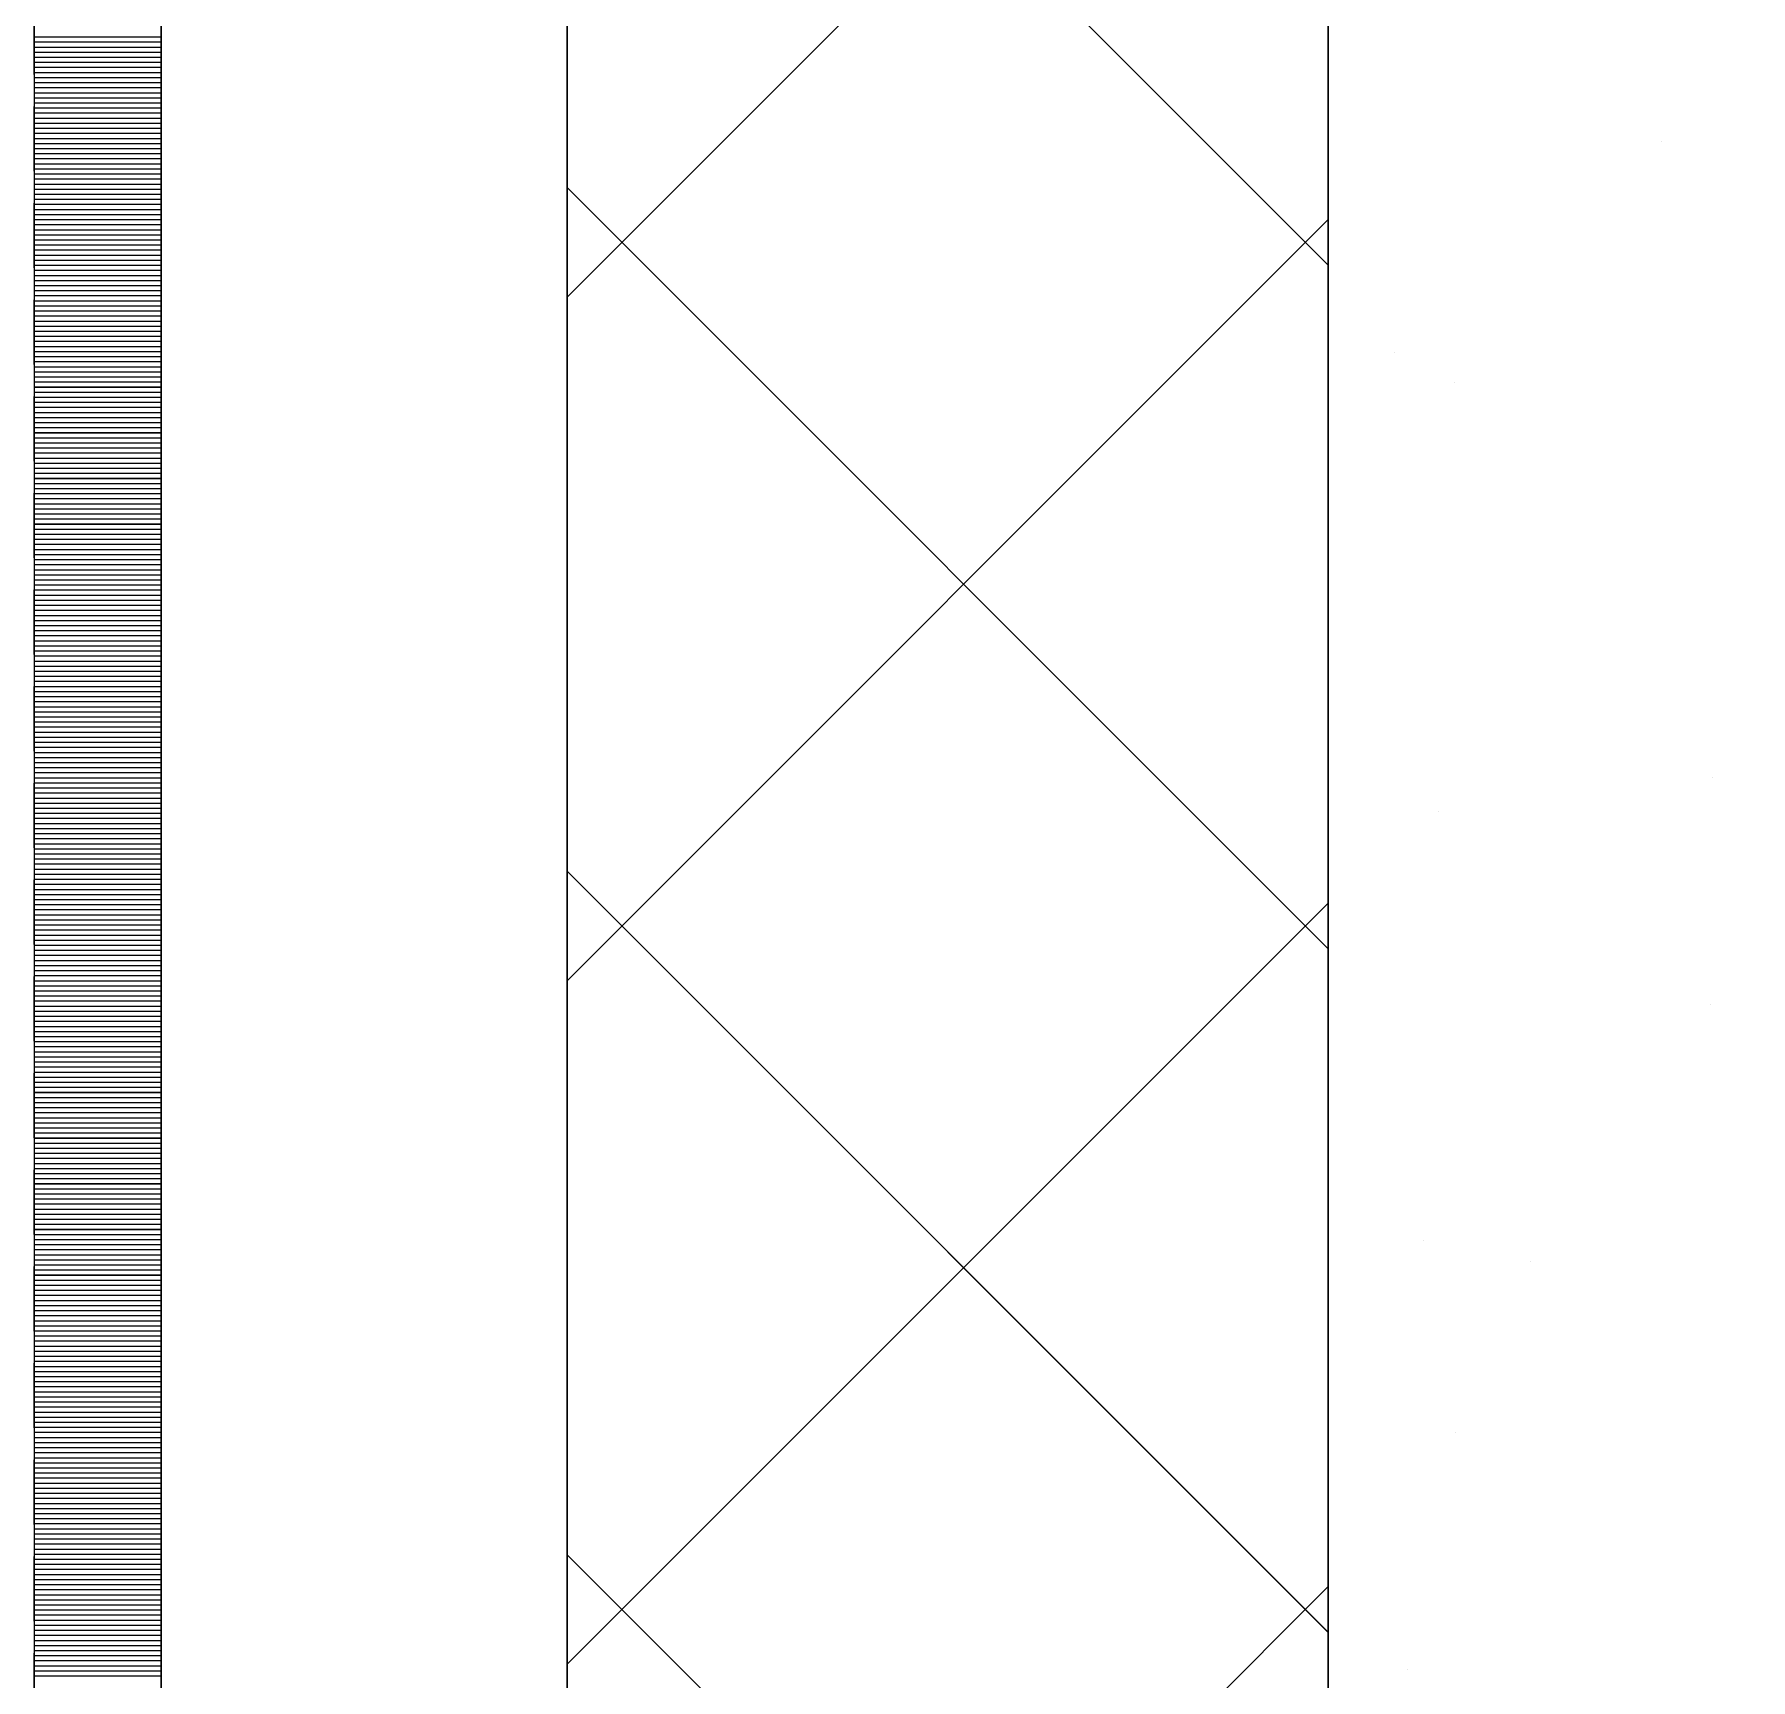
# Model space of a CAD drawing. Header units: millimetres. Extents: x 470010 to 1231400, y -134005 to 421770.
# Drawn here: x 806167.7 to 806505.9, y 173013.3 to 173337.5 of the extents above; entities that cross this region are included whole.
import ezdxf
from ezdxf.enums import TextEntityAlignment as Align

# ---------------------------------------------------------------- set-up
doc = ezdxf.new("R2010")
doc.units = ezdxf.units.MM
doc.linetypes.add('DASHED', pattern=[19.05, 12.7, -6.35])
doc.layers.get('Defpoints').update_dxf_attribs({"color": 140})
doc.layers.add('АР_Делит', color=120, linetype='Continuous', lineweight=0, plot=False)
for name, color, linetype, lineweight in [('АР_Стены ПЕНОблок', 52, 'Continuous', 20), ('АР_Тонкая', 254, 'Continuous', 5), ('АР_Утеплитель', 31, 'Continuous', 0), ('АР_Штриховка', 8, 'Continuous', 0)]:
    doc.layers.add(name, color=color, linetype=linetype, lineweight=lineweight)
doc.layers.add('РД_Оси_100', color=7, linetype='Continuous', lineweight=0, true_color=0x525252)
doc.styles.add('style1', font='ARIALN.TTF')

# ---------------------------------------------------------------- blocks, each defined once
blk = doc.blocks.new('СОШ_2200_АР_ОСИ_М100_28.05.24')
at = {"layer": 'АР_Делит', "color": 251, "linetype": 'DASHED', "true_color": 0x636466}
blk.add_lwpolyline([(114955, 135155), (114955, -355), (93595.036, -355), (93595.036, 13855), (94145, 13855), (94145, 68320), (66055, 68320), (66055, 13857.73), (83455, 13857.73), (83455, -355), (45245, -355), (45245, 13145), (44695, 13145), (44695, 26755), (45245, 26755), (45245, 68320), (20455, 68320), (20455, 26755), (27955, 26755), (27955, 13145), (-355, 13145), (-355, 100855)], dxfattribs=at)
blk = doc.blocks.new('A$C9108343f')
at = {"layer": 'АР_Стены ПЕНОблок', "color": 18, "linetype": 'Continuous', "lineweight": 20, "true_color": 0x000000}
blk.add_line((140704.09, 313879.49), (140704.09, 237679.49), dxfattribs=at)
at = {"layer": 'АР_Тонкая', "color": 18, "linetype": 'Continuous', "lineweight": 5, "true_color": 0x000000}
for p, q in [((140449.09, 313879.49), (140449.09, 237679.49)), ((140474.09, 313879.49), (140474.09, 237679.49)), ((140474.09, 237679.49), (140474.09, 313879.49)), ((140554.09, 237679.49), (140554.09, 313879.49))]:
    blk.add_line(p, q, dxfattribs=at)
at = {"layer": 'АР_Утеплитель', "color": 18, "linetype": 'Continuous', "lineweight": 0, "true_color": 0x000000}
for p, q in [((140554.09, 313879.49), (140554.09, 237679.49)), ((140704.09, 237679.49), (140704.09, 313879.49))]:
    blk.add_line(p, q, dxfattribs=at)
at = {"layer": 'АР_Штриховка', "color": 18, "linetype": 'Continuous', "lineweight": 0, "true_color": 0x000000}
for p, q in [((140704.09, 273658.23), (140554.09, 273808.23)), ((140554.09, 273651.94), (140704.09, 273801.94)), ((140449.09, 273703.24), (140474.09, 273703.24)), ((140449.09, 273702.24), (140474.09, 273702.24)), ((140449.09, 273701.24), (140474.09, 273701.24)), ((140449.09, 273700.24), (140474.09, 273700.24)), ((140449.09, 273699.24), (140474.09, 273699.24)), ((140449.09, 273698.24), (140474.09, 273698.24)), ((140449.09, 273697.24), (140474.09, 273697.24)), ((140449.09, 273696.24), (140474.09, 273696.24)), ((140449.09, 273695.24), (140474.09, 273695.24)), ((140449.09, 273694.24), (140474.09, 273694.24)), ((140449.09, 273693.24), (140474.09, 273693.24)), ((140449.09, 273692.24), (140474.09, 273692.24)), ((140449.09, 273691.24), (140474.09, 273691.24)), ((140449.09, 273690.24), (140474.09, 273690.24)), ((140449.09, 273689.24), (140474.09, 273689.24)), ((140449.09, 273688.24), (140474.09, 273688.24)), ((140449.09, 273687.24), (140474.09, 273687.24)), ((140449.09, 273686.24), (140474.09, 273686.24)), ((140449.09, 273685.24), (140474.09, 273685.24)), ((140449.09, 273684.24), (140474.09, 273684.24)), ((140449.09, 273683.24), (140474.09, 273683.24)), ((140769.72, 273682.71), (140769.72, 273682.71)), ((140449.09, 273682.24), (140474.09, 273682.24)), ((140449.09, 273681.24), (140474.09, 273681.24)), ((140449.09, 273680.24), (140474.09, 273680.24)), ((140449.09, 273679.24), (140474.09, 273679.24)), ((140449.09, 273678.24), (140474.09, 273678.24)), ((140449.09, 273677.24), (140474.09, 273677.24)), ((140449.09, 273676.24), (140474.09, 273676.24)), ((140449.09, 273675.24), (140474.09, 273675.24)), ((140449.09, 273674.24), (140474.09, 273674.24)), ((140449.09, 273673.24), (140474.09, 273673.24)), ((140704.09, 273523.53), (140554.09, 273673.53)), ((140449.09, 273672.24), (140474.09, 273672.24)), ((140449.09, 273671.24), (140474.09, 273671.24)), ((140449.09, 273670.24), (140474.09, 273670.24)), ((140449.09, 273669.24), (140474.09, 273669.24)), ((140449.09, 273668.24), (140474.09, 273668.24)), ((140449.09, 273667.24), (140474.09, 273667.24)), ((140449.09, 273666.24), (140474.09, 273666.24)), ((140554.09, 273517.24), (140704.09, 273667.24)), ((140449.09, 273665.24), (140474.09, 273665.24)), ((140449.09, 273664.24), (140474.09, 273664.24)), ((140449.09, 273663.24), (140474.09, 273663.24)), ((140449.09, 273662.24), (140474.09, 273662.24)), ((140449.09, 273661.24), (140474.09, 273661.24)), ((140449.09, 273660.24), (140474.09, 273660.24)), ((140449.09, 273659.24), (140474.09, 273659.24)), ((140449.09, 273658.24), (140474.09, 273658.24)), ((140449.09, 273657.24), (140474.09, 273657.24)), ((140449.09, 273656.24), (140474.09, 273656.24)), ((140449.09, 273655.24), (140474.09, 273655.24)), ((140449.09, 273654.24), (140474.09, 273654.24)), ((140449.09, 273653.24), (140474.09, 273653.24)), ((140449.09, 273652.24), (140474.09, 273652.24)), ((140449.09, 273651.24), (140474.09, 273651.24)), ((140449.09, 273650.24), (140474.09, 273650.24)), ((140449.09, 273649.24), (140474.09, 273649.24)), ((140449.09, 273648.24), (140474.09, 273648.24)), ((140449.09, 273647.24), (140474.09, 273647.24)), ((140449.09, 273646.24), (140474.09, 273646.24)), ((140449.09, 273645.24), (140474.09, 273645.24)), ((140449.09, 273644.24), (140474.09, 273644.24)), ((140449.09, 273643.24), (140474.09, 273643.24)), ((140449.09, 273642.24), (140474.09, 273642.24)), ((140449.09, 273641.24), (140474.09, 273641.24)), ((140449.09, 273640.24), (140474.09, 273640.24)), ((140449.09, 273639.24), (140474.09, 273639.24)), ((140717.22, 273641.11), (140717.22, 273641.11)), ((140449.09, 273638.24), (140474.09, 273638.24)), ((140449.09, 273637.24), (140474.09, 273637.24)), ((140449.09, 273636.24), (140474.09, 273636.24)), ((140449.09, 273635.24), (140474.09, 273635.24)), ((140449.09, 273634.24), (140474.09, 273634.24)), ((140449.09, 273633.24), (140474.09, 273633.24)), ((140449.09, 273632.24), (140474.09, 273632.24)), ((140728.95, 273635.1), (140728.95, 273635.1)), ((140449.09, 273631.24), (140474.09, 273631.24)), ((140449.09, 273630.24), (140474.09, 273630.24)), ((140449.09, 273629.24), (140474.09, 273629.24)), ((140449.09, 273628.24), (140474.09, 273628.24)), ((140449.09, 273627.24), (140474.09, 273627.24)), ((140449.09, 273626.24), (140474.09, 273626.24)), ((140449.09, 273625.24), (140474.09, 273625.24)), ((140449.09, 273624.24), (140474.09, 273624.24)), ((140449.09, 273623.24), (140474.09, 273623.24)), ((140449.09, 273622.24), (140474.09, 273622.24)), ((140449.09, 273621.24), (140474.09, 273621.24)), ((140449.09, 273620.24), (140474.09, 273620.24)), ((140449.09, 273619.24), (140474.09, 273619.24)), ((140449.09, 273618.24), (140474.09, 273618.24)), ((140449.09, 273617.24), (140474.09, 273617.24)), ((140449.09, 273616.24), (140474.09, 273616.24)), ((140449.09, 273615.24), (140474.09, 273615.24)), ((140449.09, 273614.24), (140474.09, 273614.24)), ((140449.09, 273613.24), (140474.09, 273613.24)), ((140449.09, 273612.24), (140474.09, 273612.24)), ((140449.09, 273611.24), (140474.09, 273611.24)), ((140449.09, 273610.24), (140474.09, 273610.24)), ((140449.09, 273609.24), (140474.09, 273609.24)), ((140449.09, 273608.24), (140474.09, 273608.24)), ((140449.09, 273607.24), (140474.09, 273607.24)), ((140449.09, 273606.24), (140474.09, 273606.24)), ((140449.09, 273605.24), (140474.09, 273605.24)), ((140449.09, 273604.24), (140474.09, 273604.24)), ((140449.09, 273603.24), (140474.09, 273603.24)), ((140449.09, 273602.24), (140474.09, 273602.24)), ((140449.09, 273601.24), (140474.09, 273601.24)), ((140449.09, 273600.24), (140474.09, 273600.24)), ((140449.09, 273599.24), (140474.09, 273599.24)), ((140449.09, 273598.24), (140474.09, 273598.24)), ((140449.09, 273597.24), (140474.09, 273597.24)), ((140449.09, 273596.24), (140474.09, 273596.24)), ((140449.09, 273595.24), (140474.09, 273595.24)), ((140449.09, 273594.24), (140474.09, 273594.24)), ((140449.09, 273593.24), (140474.09, 273593.24)), ((140449.09, 273592.24), (140474.09, 273592.24)), ((140449.09, 273591.24), (140474.09, 273591.24)), ((140449.09, 273590.24), (140474.09, 273590.24)), ((140449.09, 273589.24), (140474.09, 273589.24)), ((140449.09, 273588.24), (140474.09, 273588.24)), ((140449.09, 273587.24), (140474.09, 273587.24)), ((140449.09, 273586.24), (140474.09, 273586.24)), ((140449.09, 273585.24), (140474.09, 273585.24)), ((140449.09, 273584.24), (140474.09, 273584.24)), ((140449.09, 273583.24), (140474.09, 273583.24)), ((140449.09, 273582.24), (140474.09, 273582.24)), ((140449.09, 273581.24), (140474.09, 273581.24)), ((140449.09, 273580.24), (140474.09, 273580.24)), ((140449.09, 273579.24), (140474.09, 273579.24)), ((140449.09, 273578.24), (140474.09, 273578.24)), ((140449.09, 273577.24), (140474.09, 273577.24)), ((140449.09, 273576.24), (140474.09, 273576.24)), ((140449.09, 273575.24), (140474.09, 273575.24)), ((140449.09, 273574.24), (140474.09, 273574.24)), ((140449.09, 273573.24), (140474.09, 273573.24)), ((140449.09, 273572.24), (140474.09, 273572.24)), ((140449.09, 273571.24), (140474.09, 273571.24)), ((140449.09, 273570.24), (140474.09, 273570.24)), ((140449.09, 273569.24), (140474.09, 273569.24)), ((140449.09, 273568.24), (140474.09, 273568.24)), ((140449.09, 273567.24), (140474.09, 273567.24)), ((140449.09, 273566.24), (140474.09, 273566.24)), ((140449.09, 273565.24), (140474.09, 273565.24)), ((140449.09, 273564.24), (140474.09, 273564.24)), ((140449.09, 273563.24), (140474.09, 273563.24)), ((140449.09, 273562.24), (140474.09, 273562.24)), ((140449.09, 273561.24), (140474.09, 273561.24)), ((140449.09, 273560.24), (140474.09, 273560.24)), ((140449.09, 273559.24), (140474.09, 273559.24)), ((140449.09, 273558.24), (140474.09, 273558.24)), ((140449.09, 273557.24), (140474.09, 273557.24)), ((140449.09, 273556.24), (140474.09, 273556.24)), ((140449.09, 273555.24), (140474.09, 273555.24)), ((140449.09, 273554.24), (140474.09, 273554.24)), ((140779.74, 273557.38), (140779.74, 273557.38)), ((140449.09, 273553.24), (140474.09, 273553.24)), ((140449.09, 273552.24), (140474.09, 273552.24)), ((140449.09, 273551.24), (140474.09, 273551.24)), ((140449.09, 273550.24), (140474.09, 273550.24)), ((140449.09, 273549.24), (140474.09, 273549.24)), ((140449.09, 273548.24), (140474.09, 273548.24)), ((140725.86, 273550.55), (140725.86, 273550.55)), ((140449.09, 273547.24), (140474.09, 273547.24)), ((140449.09, 273546.24), (140474.09, 273546.24)), ((140449.09, 273545.24), (140474.09, 273545.24)), ((140449.09, 273544.24), (140474.09, 273544.24)), ((140449.09, 273543.24), (140474.09, 273543.24)), ((140449.09, 273542.24), (140474.09, 273542.24)), ((140449.09, 273541.24), (140474.09, 273541.24)), ((140449.09, 273540.24), (140474.09, 273540.24)), ((140449.09, 273539.24), (140474.09, 273539.24)), ((140449.09, 273538.24), (140474.09, 273538.24)), ((140449.09, 273537.24), (140474.09, 273537.24)), ((140704.09, 273388.82), (140554.09, 273538.82)), ((140449.09, 273536.24), (140474.09, 273536.24)), ((140449.09, 273535.24), (140474.09, 273535.24)), ((140449.09, 273534.24), (140474.09, 273534.24)), ((140449.09, 273533.24), (140474.09, 273533.24)), ((140449.09, 273532.24), (140474.09, 273532.24)), ((140449.09, 273531.24), (140474.09, 273531.24)), ((140554.09, 273382.54), (140704.09, 273532.54)), ((140449.09, 273530.24), (140474.09, 273530.24)), ((140449.09, 273529.24), (140474.09, 273529.24)), ((140449.09, 273528.24), (140474.09, 273528.24)), ((140449.09, 273527.24), (140474.09, 273527.24)), ((140449.09, 273526.24), (140474.09, 273526.24)), ((140449.09, 273525.24), (140474.09, 273525.24)), ((140449.09, 273524.24), (140474.09, 273524.24)), ((140449.09, 273523.24), (140474.09, 273523.24)), ((140449.09, 273522.24), (140474.09, 273522.24)), ((140449.09, 273521.24), (140474.09, 273521.24)), ((140449.09, 273520.24), (140474.09, 273520.24)), ((140449.09, 273519.24), (140474.09, 273519.24)), ((140449.09, 273518.24), (140474.09, 273518.24)), ((140449.09, 273517.24), (140474.09, 273517.24)), ((140449.09, 273516.24), (140474.09, 273516.24)), ((140449.09, 273515.24), (140474.09, 273515.24)), ((140449.09, 273514.24), (140474.09, 273514.24)), ((140449.09, 273513.24), (140474.09, 273513.24)), ((140449.09, 273512.24), (140474.09, 273512.24)), ((140449.09, 273511.24), (140474.09, 273511.24)), ((140449.09, 273510.24), (140474.09, 273510.24)), ((140779.46, 273512.62), (140779.46, 273512.62)), ((140449.09, 273509.24), (140474.09, 273509.24)), ((140449.09, 273508.24), (140474.09, 273508.24)), ((140449.09, 273507.24), (140474.09, 273507.24)), ((140449.09, 273506.24), (140474.09, 273506.24)), ((140449.09, 273505.24), (140474.09, 273505.24)), ((140449.09, 273504.24), (140474.09, 273504.24)), ((140449.09, 273503.24), (140474.09, 273503.24)), ((140449.09, 273502.24), (140474.09, 273502.24)), ((140449.09, 273501.24), (140474.09, 273501.24)), ((140449.09, 273500.24), (140474.09, 273500.24)), ((140449.09, 273499.24), (140474.09, 273499.24)), ((140449.09, 273498.24), (140474.09, 273498.24)), ((140449.09, 273497.24), (140474.09, 273497.24)), ((140449.09, 273496.24), (140474.09, 273496.24)), ((140449.09, 273495.24), (140474.09, 273495.24)), ((140449.09, 273494.24), (140474.09, 273494.24)), ((140449.09, 273493.24), (140474.09, 273493.24)), ((140449.09, 273492.24), (140474.09, 273492.24)), ((140449.09, 273491.24), (140474.09, 273491.24)), ((140449.09, 273490.24), (140474.09, 273490.24)), ((140449.09, 273489.24), (140474.09, 273489.24)), ((140449.09, 273488.24), (140474.09, 273488.24)), ((140449.09, 273487.24), (140474.09, 273487.24)), ((140449.09, 273486.24), (140474.09, 273486.24)), ((140449.09, 273485.24), (140474.09, 273485.24)), ((140449.09, 273484.24), (140474.09, 273484.24)), ((140449.09, 273483.24), (140474.09, 273483.24)), ((140449.09, 273482.24), (140474.09, 273482.24)), ((140449.09, 273481.24), (140474.09, 273481.24)), ((140449.09, 273480.24), (140474.09, 273480.24)), ((140449.09, 273479.24), (140474.09, 273479.24)), ((140449.09, 273478.24), (140474.09, 273478.24)), ((140449.09, 273477.24), (140474.09, 273477.24)), ((140449.09, 273476.24), (140474.09, 273476.24)), ((140449.09, 273475.24), (140474.09, 273475.24)), ((140449.09, 273474.24), (140474.09, 273474.24)), ((140449.09, 273473.24), (140474.09, 273473.24)), ((140449.09, 273472.24), (140474.09, 273472.24)), ((140449.09, 273471.24), (140474.09, 273471.24)), ((140449.09, 273470.24), (140474.09, 273470.24)), ((140449.09, 273469.24), (140474.09, 273469.24)), ((140449.09, 273468.24), (140474.09, 273468.24)), ((140449.09, 273467.24), (140474.09, 273467.24)), ((140449.09, 273466.24), (140474.09, 273466.24)), ((140449.09, 273465.24), (140474.09, 273465.24)), ((140449.09, 273464.24), (140474.09, 273464.24)), ((140449.09, 273463.24), (140474.09, 273463.24)), ((140722.77, 273465.99), (140722.77, 273465.99)), ((140449.09, 273462.24), (140474.09, 273462.24)), ((140449.09, 273461.24), (140474.09, 273461.24)), ((140449.09, 273460.24), (140474.09, 273460.24)), ((140743.99, 273461.87), (140743.99, 273461.87)), ((140449.09, 273459.24), (140474.09, 273459.24)), ((140449.09, 273458.24), (140474.09, 273458.24)), ((140449.09, 273457.24), (140474.09, 273457.24)), ((140449.09, 273456.24), (140474.09, 273456.24)), ((140449.09, 273455.24), (140474.09, 273455.24)), ((140449.09, 273454.24), (140474.09, 273454.24)), ((140449.09, 273453.24), (140474.09, 273453.24)), ((140449.09, 273452.24), (140474.09, 273452.24)), ((140449.09, 273451.24), (140474.09, 273451.24)), ((140449.09, 273450.24), (140474.09, 273450.24)), ((140449.09, 273449.24), (140474.09, 273449.24)), ((140449.09, 273448.24), (140474.09, 273448.24)), ((140449.09, 273447.24), (140474.09, 273447.24)), ((140449.09, 273446.24), (140474.09, 273446.24)), ((140449.09, 273445.24), (140474.09, 273445.24)), ((140449.09, 273444.24), (140474.09, 273444.24)), ((140449.09, 273443.24), (140474.09, 273443.24)), ((140449.09, 273442.24), (140474.09, 273442.24)), ((140449.09, 273441.24), (140474.09, 273441.24)), ((140449.09, 273440.24), (140474.09, 273440.24)), ((140449.09, 273439.24), (140474.09, 273439.24)), ((140449.09, 273438.24), (140474.09, 273438.24)), ((140449.09, 273437.24), (140474.09, 273437.24)), ((140449.09, 273436.24), (140474.09, 273436.24)), ((140449.09, 273435.24), (140474.09, 273435.24)), ((140449.09, 273434.24), (140474.09, 273434.24)), ((140449.09, 273433.24), (140474.09, 273433.24)), ((140449.09, 273432.24), (140474.09, 273432.24)), ((140449.09, 273431.24), (140474.09, 273431.24)), ((140449.09, 273430.24), (140474.09, 273430.24)), ((140449.09, 273429.24), (140474.09, 273429.24)), ((140449.09, 273428.24), (140474.09, 273428.24)), ((140449.09, 273427.24), (140474.09, 273427.24)), ((140449.09, 273426.24), (140474.09, 273426.24)), ((140729.2, 273428.27), (140729.2, 273428.27)), ((140449.09, 273425.24), (140474.09, 273425.24)), ((140449.09, 273424.24), (140474.09, 273424.24)), ((140449.09, 273423.24), (140474.09, 273423.24)), ((140449.09, 273422.24), (140474.09, 273422.24)), ((140449.09, 273421.24), (140474.09, 273421.24)), ((140449.09, 273420.24), (140474.09, 273420.24)), ((140449.09, 273419.24), (140474.09, 273419.24)), ((140449.09, 273418.24), (140474.09, 273418.24)), ((140449.09, 273417.24), (140474.09, 273417.24)), ((140449.09, 273416.24), (140474.09, 273416.24)), ((140449.09, 273415.24), (140474.09, 273415.24)), ((140449.09, 273414.24), (140474.09, 273414.24)), ((140449.09, 273413.24), (140474.09, 273413.24)), ((140449.09, 273412.24), (140474.09, 273412.24)), ((140449.09, 273411.24), (140474.09, 273411.24)), ((140449.09, 273410.24), (140474.09, 273410.24)), ((140449.09, 273409.24), (140474.09, 273409.24)), ((140449.09, 273408.24), (140474.09, 273408.24)), ((140449.09, 273407.24), (140474.09, 273407.24)), ((140449.09, 273406.24), (140474.09, 273406.24)), ((140449.09, 273405.24), (140474.09, 273405.24)), ((140449.09, 273404.24), (140474.09, 273404.24)), ((140449.09, 273403.24), (140474.09, 273403.24)), ((140449.09, 273402.24), (140474.09, 273402.24)), ((140704.09, 273254.12), (140554.09, 273404.12)), ((140449.09, 273401.24), (140474.09, 273401.24)), ((140449.09, 273400.24), (140474.09, 273400.24)), ((140449.09, 273399.24), (140474.09, 273399.24)), ((140449.09, 273398.24), (140474.09, 273398.24)), ((140449.09, 273397.24), (140474.09, 273397.24)), ((140449.09, 273396.24), (140474.09, 273396.24)), ((140449.09, 273395.24), (140474.09, 273395.24)), ((140554.09, 273247.83), (140704.09, 273397.83)), ((140449.09, 273394.24), (140474.09, 273394.24)), ((140449.09, 273393.24), (140474.09, 273393.24)), ((140449.09, 273392.24), (140474.09, 273392.24)), ((140449.09, 273391.24), (140474.09, 273391.24)), ((140449.09, 273390.24), (140474.09, 273390.24)), ((140449.09, 273389.24), (140474.09, 273389.24)), ((140449.09, 273388.24), (140474.09, 273388.24)), ((140449.09, 273387.24), (140474.09, 273387.24)), ((140449.09, 273386.24), (140474.09, 273386.24)), ((140449.09, 273385.24), (140474.09, 273385.24)), ((140449.09, 273384.24), (140474.09, 273384.24)), ((140449.09, 273383.24), (140474.09, 273383.24)), ((140449.09, 273382.24), (140474.09, 273382.24)), ((140449.09, 273381.24), (140474.09, 273381.24)), ((140449.09, 273380.24), (140474.09, 273380.24)), ((140719.68, 273381.44), (140719.68, 273381.44))]:
    blk.add_line(p, q, dxfattribs=at)
at = {"layer": 'РД_Оси_100'}
blk.add_blockref('СОШ_2200_АР_ОСИ_М100_28.05.24', (140804.09, 223079.49), dxfattribs=at)
at = {"layer": 'Defpoints', "color": 18, "true_color": 0x000000, "style": 'style1'}
for p in [(143949.34, 316089.12), (143974.98, 281639.5), (143890.4, 273244.71), (143839.99, 264276.81), (143967.75, 254892.38), (12251.96, 104178.14), (12382.58, 96023.14)]:
    blk.add_attdef('АР-ПОМЕЩЕНИЕ:НАИМЕНОВАНИЕ', text='', height=100, dxfattribs=at).set_placement(p, align=Align.MIDDLE)
at = {"layer": 'Defpoints', "color": 18, "true_color": 0x000000, "style": 'style1', "flags": 8}
for p in [(143951.3, 279099.09), (143848.34, 269251.11), (143875.33, 260094.25), (144049.74, 250824.7), (163419.28, 238153.36), (155897.46, 237965.97), (183037.2, 237965.97), (143342.94, 237876.19)]:
    blk.add_attdef('АР-ПОМЕЩЕНИЕ:НАИМЕНОВАНИЕ', text='', height=100, dxfattribs=at).set_placement(p, align=Align.MIDDLE)

msp = doc.modelspace()

# ---------------------------------------------------------------- linework, layer by layer
at = {"layer": 'АР_Стены ПЕНОблок', "color": 18, "linetype": 'Continuous', "lineweight": 20, "true_color": 0x000000}
msp.add_line((806422.706, 213513.251), (806422.706, 137313.251), dxfattribs=at)
at = {"layer": 'АР_Тонкая', "color": 18, "linetype": 'Continuous', "lineweight": 5, "true_color": 0x000000}
for p, q in [((806167.706, 213513.251), (806167.706, 137313.251)), ((806192.706, 213513.251), (806192.706, 137313.251)), ((806192.706, 137313.251), (806192.706, 213513.251)), ((806272.706, 137313.251), (806272.706, 213513.251))]:
    msp.add_line(p, q, dxfattribs=at)
at = {"layer": 'АР_Утеплитель', "color": 18, "linetype": 'Continuous', "lineweight": 0, "true_color": 0x000000}
for p, q in [((806272.706, 213513.251), (806272.706, 137313.251)), ((806422.706, 137313.251), (806422.706, 213513.251))]:
    msp.add_line(p, q, dxfattribs=at)
at = {"layer": 'АР_Штриховка', "color": 18, "linetype": 'Continuous', "lineweight": 0, "true_color": 0x000000}
for p, q in [((806422.706, 173291.988), (806272.706, 173441.988)), ((806272.706, 173285.701), (806422.706, 173435.701)), ((806167.706, 173337), (806192.706, 173337)), ((806167.706, 173336), (806192.706, 173336)), ((806167.706, 173335), (806192.706, 173335)), ((806167.706, 173334), (806192.706, 173334)), ((806167.706, 173333), (806192.706, 173333)), ((806167.706, 173332), (806192.706, 173332)), ((806167.706, 173331), (806192.706, 173331)), ((806167.706, 173330), (806192.706, 173330)), ((806167.706, 173329), (806192.706, 173329)), ((806167.706, 173328), (806192.706, 173328)), ((806167.706, 173327), (806192.706, 173327)), ((806167.706, 173326), (806192.706, 173326)), ((806167.706, 173325), (806192.706, 173325)), ((806167.706, 173324), (806192.706, 173324)), ((806167.706, 173323), (806192.706, 173323)), ((806167.706, 173322), (806192.706, 173322)), ((806167.706, 173321), (806192.706, 173321)), ((806167.706, 173320), (806192.706, 173320)), ((806167.706, 173319), (806192.706, 173319)), ((806167.706, 173318), (806192.706, 173318)), ((806167.706, 173317), (806192.706, 173317)), ((806167.706, 173316), (806192.706, 173316)), ((806167.706, 173315), (806192.706, 173315)), ((806167.706, 173314), (806192.706, 173314)), ((806167.706, 173313), (806192.706, 173313)), ((806167.706, 173312), (806192.706, 173312)), ((806167.706, 173311), (806192.706, 173311)), ((806167.706, 173310), (806192.706, 173310)), ((806167.706, 173309), (806192.706, 173309)), ((806167.706, 173308), (806192.706, 173308)), ((806167.706, 173307), (806192.706, 173307)), ((806167.706, 173306), (806192.706, 173306)), ((806167.706, 173305), (806192.706, 173305)), ((806422.706, 173157.284), (806272.706, 173307.284)), ((806167.706, 173304), (806192.706, 173304)), ((806167.706, 173303), (806192.706, 173303)), ((806167.706, 173302), (806192.706, 173302)), ((806167.706, 173301), (806192.706, 173301)), ((806167.706, 173300), (806192.706, 173300)), ((806167.706, 173299), (806192.706, 173299)), ((806167.706, 173298), (806192.706, 173298)), ((806272.706, 173150.997), (806422.706, 173300.997)), ((806167.706, 173297), (806192.706, 173297)), ((806167.706, 173296), (806192.706, 173296)), ((806167.706, 173295), (806192.706, 173295)), ((806167.706, 173294), (806192.706, 173294)), ((806167.706, 173293), (806192.706, 173293)), ((806167.706, 173292), (806192.706, 173292)), ((806167.706, 173291), (806192.706, 173291)), ((806167.706, 173290), (806192.706, 173290)), ((806167.706, 173289), (806192.706, 173289)), ((806167.706, 173288), (806192.706, 173288)), ((806167.706, 173287), (806192.706, 173287)), ((806167.706, 173286), (806192.706, 173286)), ((806167.706, 173285), (806192.706, 173285)), ((806167.706, 173284), (806192.706, 173284)), ((806167.706, 173283), (806192.706, 173283)), ((806167.706, 173282), (806192.706, 173282)), ((806167.706, 173281), (806192.706, 173281)), ((806167.706, 173280), (806192.706, 173280)), ((806167.706, 173279), (806192.706, 173279)), ((806167.706, 173278), (806192.706, 173278)), ((806167.706, 173277), (806192.706, 173277)), ((806167.706, 173276), (806192.706, 173276)), ((806167.706, 173275), (806192.706, 173275)), ((806167.706, 173274), (806192.706, 173274)), ((806167.706, 173273), (806192.706, 173273)), ((806167.706, 173272), (806192.706, 173272)), ((806167.706, 173271), (806192.706, 173271)), ((806167.706, 173270), (806192.706, 173270)), ((806167.706, 173269), (806192.706, 173269)), ((806167.706, 173268), (806192.706, 173268)), ((806167.706, 173267), (806192.706, 173267)), ((806167.706, 173266), (806192.706, 173266)), ((806167.706, 173265), (806192.706, 173265)), ((806167.706, 173264), (806192.706, 173264)), ((806167.706, 173263), (806192.706, 173263)), ((806167.706, 173262), (806192.706, 173262)), ((806167.706, 173261), (806192.706, 173261)), ((806167.706, 173260), (806192.706, 173260)), ((806167.706, 173259), (806192.706, 173259)), ((806167.706, 173258), (806192.706, 173258)), ((806167.706, 173257), (806192.706, 173257)), ((806167.706, 173256), (806192.706, 173256)), ((806167.706, 173255), (806192.706, 173255)), ((806167.706, 173254), (806192.706, 173254)), ((806167.706, 173253), (806192.706, 173253)), ((806167.706, 173252), (806192.706, 173252)), ((806167.706, 173251), (806192.706, 173251)), ((806167.706, 173250), (806192.706, 173250)), ((806167.706, 173249), (806192.706, 173249)), ((806167.706, 173248), (806192.706, 173248)), ((806167.706, 173247), (806192.706, 173247)), ((806167.706, 173246), (806192.706, 173246)), ((806167.706, 173245), (806192.706, 173245)), ((806167.706, 173244), (806192.706, 173244)), ((806167.706, 173243), (806192.706, 173243)), ((806167.706, 173242), (806192.706, 173242)), ((806167.706, 173241), (806192.706, 173241)), ((806167.706, 173240), (806192.706, 173240)), ((806167.706, 173239), (806192.706, 173239)), ((806167.706, 173238), (806192.706, 173238)), ((806167.706, 173237), (806192.706, 173237)), ((806167.706, 173236), (806192.706, 173236)), ((806167.706, 173235), (806192.706, 173235)), ((806167.706, 173234), (806192.706, 173234)), ((806167.706, 173233), (806192.706, 173233)), ((806167.706, 173232), (806192.706, 173232)), ((806167.706, 173231), (806192.706, 173231)), ((806167.706, 173230), (806192.706, 173230)), ((806167.706, 173229), (806192.706, 173229)), ((806167.706, 173228), (806192.706, 173228)), ((806167.706, 173227), (806192.706, 173227)), ((806167.706, 173226), (806192.706, 173226)), ((806167.706, 173225), (806192.706, 173225)), ((806167.706, 173224), (806192.706, 173224)), ((806167.706, 173223), (806192.706, 173223)), ((806167.706, 173222), (806192.706, 173222)), ((806167.706, 173221), (806192.706, 173221)), ((806167.706, 173220), (806192.706, 173220)), ((806167.706, 173219), (806192.706, 173219)), ((806167.706, 173218), (806192.706, 173218)), ((806167.706, 173217), (806192.706, 173217)), ((806167.706, 173216), (806192.706, 173216)), ((806167.706, 173215), (806192.706, 173215)), ((806167.706, 173214), (806192.706, 173214)), ((806167.706, 173213), (806192.706, 173213)), ((806167.706, 173212), (806192.706, 173212)), ((806167.706, 173211), (806192.706, 173211)), ((806167.706, 173210), (806192.706, 173210)), ((806167.706, 173209), (806192.706, 173209)), ((806167.706, 173208), (806192.706, 173208)), ((806167.706, 173207), (806192.706, 173207)), ((806167.706, 173206), (806192.706, 173206)), ((806167.706, 173205), (806192.706, 173205)), ((806167.706, 173204), (806192.706, 173204)), ((806167.706, 173203), (806192.706, 173203)), ((806167.706, 173202), (806192.706, 173202)), ((806167.706, 173201), (806192.706, 173201)), ((806167.706, 173200), (806192.706, 173200)), ((806167.706, 173199), (806192.706, 173199)), ((806167.706, 173198), (806192.706, 173198)), ((806167.706, 173197), (806192.706, 173197)), ((806167.706, 173196), (806192.706, 173196)), ((806167.706, 173195), (806192.706, 173195)), ((806167.706, 173194), (806192.706, 173194)), ((806167.706, 173193), (806192.706, 173193)), ((806167.706, 173192), (806192.706, 173192)), ((806167.706, 173191), (806192.706, 173191)), ((806167.706, 173190), (806192.706, 173190)), ((806167.706, 173189), (806192.706, 173189)), ((806167.706, 173188), (806192.706, 173188)), ((806167.706, 173187), (806192.706, 173187)), ((806167.706, 173186), (806192.706, 173186)), ((806167.706, 173185), (806192.706, 173185)), ((806167.706, 173184), (806192.706, 173184)), ((806167.706, 173183), (806192.706, 173183)), ((806167.706, 173182), (806192.706, 173182)), ((806167.706, 173181), (806192.706, 173181)), ((806167.706, 173180), (806192.706, 173180)), ((806167.706, 173179), (806192.706, 173179)), ((806167.706, 173178), (806192.706, 173178)), ((806167.706, 173177), (806192.706, 173177)), ((806167.706, 173176), (806192.706, 173176)), ((806167.706, 173175), (806192.706, 173175)), ((806167.706, 173174), (806192.706, 173174)), ((806167.706, 173173), (806192.706, 173173)), ((806167.706, 173172), (806192.706, 173172)), ((806167.706, 173171), (806192.706, 173171)), ((806167.706, 173170), (806192.706, 173170)), ((806422.706, 173022.58), (806272.706, 173172.58)), ((806167.706, 173169), (806192.706, 173169)), ((806167.706, 173168), (806192.706, 173168)), ((806167.706, 173167), (806192.706, 173167)), ((806272.706, 173016.293), (806422.706, 173166.293)), ((806167.706, 173166), (806192.706, 173166)), ((806167.706, 173165), (806192.706, 173165)), ((806167.706, 173164), (806192.706, 173164)), ((806167.706, 173163), (806192.706, 173163)), ((806167.706, 173162), (806192.706, 173162)), ((806167.706, 173161), (806192.706, 173161)), ((806167.706, 173160), (806192.706, 173160)), ((806167.706, 173159), (806192.706, 173159)), ((806167.706, 173158), (806192.706, 173158)), ((806167.706, 173157), (806192.706, 173157)), ((806167.706, 173156), (806192.706, 173156)), ((806167.706, 173155), (806192.706, 173155)), ((806167.706, 173154), (806192.706, 173154)), ((806167.706, 173153), (806192.706, 173153)), ((806167.706, 173152), (806192.706, 173152)), ((806167.706, 173151), (806192.706, 173151)), ((806167.706, 173150), (806192.706, 173150)), ((806167.706, 173149), (806192.706, 173149)), ((806167.706, 173148), (806192.706, 173148)), ((806167.706, 173147), (806192.706, 173147)), ((806167.706, 173146), (806192.706, 173146)), ((806167.706, 173145), (806192.706, 173145)), ((806167.706, 173144), (806192.706, 173144)), ((806167.706, 173143), (806192.706, 173143)), ((806167.706, 173142), (806192.706, 173142)), ((806167.706, 173141), (806192.706, 173141)), ((806167.706, 173140), (806192.706, 173140)), ((806167.706, 173139), (806192.706, 173139)), ((806167.706, 173138), (806192.706, 173138)), ((806167.706, 173137), (806192.706, 173137)), ((806167.706, 173136), (806192.706, 173136)), ((806167.706, 173135), (806192.706, 173135)), ((806167.706, 173134), (806192.706, 173134)), ((806167.706, 173133), (806192.706, 173133)), ((806167.706, 173132), (806192.706, 173132)), ((806167.706, 173131), (806192.706, 173131)), ((806167.706, 173130), (806192.706, 173130)), ((806167.706, 173129), (806192.706, 173129)), ((806167.706, 173128), (806192.706, 173128)), ((806167.706, 173127), (806192.706, 173127)), ((806167.706, 173126), (806192.706, 173126)), ((806167.706, 173125), (806192.706, 173125)), ((806167.706, 173124), (806192.706, 173124)), ((806167.706, 173123), (806192.706, 173123)), ((806167.706, 173122), (806192.706, 173122)), ((806167.706, 173121), (806192.706, 173121)), ((806167.706, 173120), (806192.706, 173120)), ((806167.706, 173119), (806192.706, 173119)), ((806167.706, 173118), (806192.706, 173118)), ((806167.706, 173117), (806192.706, 173117)), ((806167.706, 173116), (806192.706, 173116)), ((806167.706, 173115), (806192.706, 173115)), ((806167.706, 173114), (806192.706, 173114)), ((806167.706, 173113), (806192.706, 173113)), ((806167.706, 173112), (806192.706, 173112)), ((806167.706, 173111), (806192.706, 173111)), ((806167.706, 173110), (806192.706, 173110)), ((806167.706, 173109), (806192.706, 173109)), ((806167.706, 173108), (806192.706, 173108)), ((806167.706, 173107), (806192.706, 173107)), ((806167.706, 173106), (806192.706, 173106)), ((806167.706, 173105), (806192.706, 173105)), ((806167.706, 173104), (806192.706, 173104)), ((806167.706, 173103), (806192.706, 173103)), ((806167.706, 173102), (806192.706, 173102)), ((806167.706, 173101), (806192.706, 173101)), ((806167.706, 173100), (806192.706, 173100)), ((806167.706, 173099), (806192.706, 173099)), ((806167.706, 173098), (806192.706, 173098)), ((806167.706, 173097), (806192.706, 173097)), ((806167.706, 173096), (806192.706, 173096)), ((806167.706, 173095), (806192.706, 173095)), ((806167.706, 173094), (806192.706, 173094)), ((806167.706, 173093), (806192.706, 173093)), ((806167.706, 173092), (806192.706, 173092)), ((806167.706, 173091), (806192.706, 173091)), ((806167.706, 173090), (806192.706, 173090)), ((806167.706, 173089), (806192.706, 173089)), ((806167.706, 173088), (806192.706, 173088)), ((806167.706, 173087), (806192.706, 173087)), ((806167.706, 173086), (806192.706, 173086)), ((806167.706, 173085), (806192.706, 173085)), ((806167.706, 173084), (806192.706, 173084)), ((806167.706, 173083), (806192.706, 173083)), ((806167.706, 173082), (806192.706, 173082)), ((806167.706, 173081), (806192.706, 173081)), ((806167.706, 173080), (806192.706, 173080)), ((806167.706, 173079), (806192.706, 173079)), ((806167.706, 173078), (806192.706, 173078)), ((806167.706, 173077), (806192.706, 173077)), ((806167.706, 173076), (806192.706, 173076)), ((806167.706, 173075), (806192.706, 173075)), ((806167.706, 173074), (806192.706, 173074)), ((806167.706, 173073), (806192.706, 173073)), ((806167.706, 173072), (806192.706, 173072)), ((806167.706, 173071), (806192.706, 173071)), ((806167.706, 173070), (806192.706, 173070)), ((806167.706, 173069), (806192.706, 173069)), ((806167.706, 173068), (806192.706, 173068)), ((806167.706, 173067), (806192.706, 173067)), ((806167.706, 173066), (806192.706, 173066)), ((806167.706, 173065), (806192.706, 173065)), ((806167.706, 173064), (806192.706, 173064)), ((806167.706, 173063), (806192.706, 173063)), ((806167.706, 173062), (806192.706, 173062)), ((806167.706, 173061), (806192.706, 173061)), ((806167.706, 173060), (806192.706, 173060)), ((806167.706, 173059), (806192.706, 173059)), ((806167.706, 173058), (806192.706, 173058)), ((806167.706, 173057), (806192.706, 173057)), ((806167.706, 173056), (806192.706, 173056)), ((806167.706, 173055), (806192.706, 173055)), ((806167.706, 173054), (806192.706, 173054)), ((806167.706, 173053), (806192.706, 173053)), ((806167.706, 173052), (806192.706, 173052)), ((806167.706, 173051), (806192.706, 173051)), ((806167.706, 173050), (806192.706, 173050)), ((806167.706, 173049), (806192.706, 173049)), ((806167.706, 173048), (806192.706, 173048)), ((806167.706, 173047), (806192.706, 173047)), ((806167.706, 173046), (806192.706, 173046)), ((806167.706, 173045), (806192.706, 173045)), ((806167.706, 173044), (806192.706, 173044)), ((806167.706, 173043), (806192.706, 173043)), ((806167.706, 173042), (806192.706, 173042)), ((806167.706, 173041), (806192.706, 173041)), ((806167.706, 173040), (806192.706, 173040)), ((806167.706, 173039), (806192.706, 173039)), ((806167.706, 173038), (806192.706, 173038)), ((806422.706, 172887.876), (806272.706, 173037.876)), ((806167.706, 173037), (806192.706, 173037)), ((806167.706, 173036), (806192.706, 173036)), ((806167.706, 173035), (806192.706, 173035)), ((806167.706, 173034), (806192.706, 173034)), ((806167.706, 173033), (806192.706, 173033)), ((806167.706, 173032), (806192.706, 173032)), ((806167.706, 173031), (806192.706, 173031)), ((806272.706, 172881.589), (806422.706, 173031.589)), ((806167.706, 173030), (806192.706, 173030)), ((806167.706, 173029), (806192.706, 173029)), ((806167.706, 173028), (806192.706, 173028)), ((806167.706, 173027), (806192.706, 173027)), ((806167.706, 173026), (806192.706, 173026)), ((806167.706, 173025), (806192.706, 173025)), ((806167.706, 173024), (806192.706, 173024)), ((806167.706, 173023), (806192.706, 173023)), ((806167.706, 173022), (806192.706, 173022)), ((806167.706, 173021), (806192.706, 173021)), ((806167.706, 173020), (806192.706, 173020)), ((806167.706, 173019), (806192.706, 173019)), ((806167.706, 173018), (806192.706, 173018)), ((806167.706, 173017), (806192.706, 173017)), ((806167.706, 173016), (806192.706, 173016)), ((806167.706, 173015), (806192.706, 173015)), ((806167.706, 173014), (806192.706, 173014))]:
    msp.add_line(p, q, dxfattribs=at)

# ---------------------------------------------------------------- block references
msp.add_blockref('A$C9108343f', (665718.612, -100366.242))
at = {"layer": 'РД_Оси_100'}
msp.add_blockref('СОШ_2200_АР_ОСИ_М100_28.05.24', (806522.706, 122713.251), dxfattribs=at)

doc.saveas('drawing.dxf')
